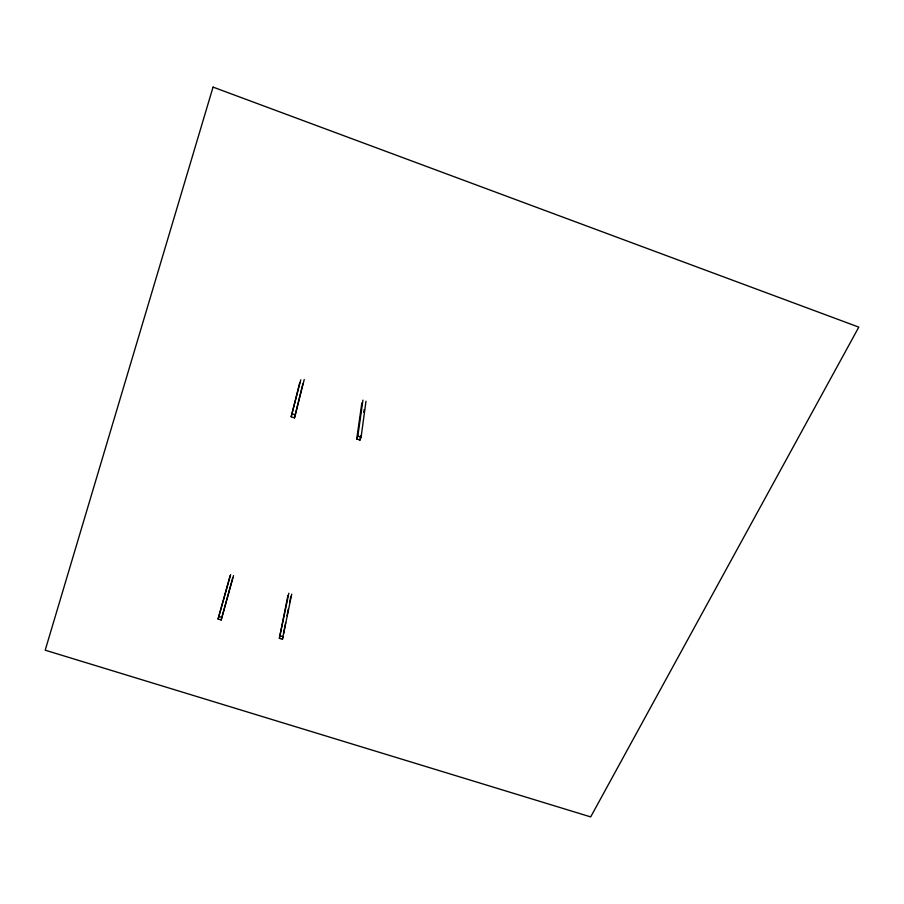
<?xml version="1.0" encoding="UTF-8"?>
<svg xmlns="http://www.w3.org/2000/svg" width="904" height="904" viewBox="0 0 904 904"><rect width="100%" height="100%" fill="white"/><g stroke="black" fill="none" stroke-linecap="round" stroke-linejoin="round"><path stroke-width="1.36" d="M361.86 402.935L356.718 438.971L359.973 440.078L361.103 437.174L365.996 401.206M359.973 440.078L360.538 435.909M363.781 412.314L364.165 409.535M356.718 438.971L357.848 436.067L362.922 400.156M287.935 595.487L279.37 638.326L282.421 639.275L282.963 636.518M283.506 633.749L285.675 622.686M287.031 615.771L288.387 608.855M289.743 601.94L290.828 596.414M282.421 639.275L291.732 594.143M279.37 638.326L288.839 593.216M299.755 382.652L291.178 416.755L294.478 417.874L302.874 383.725M294.478 417.874L304.23 379.544M291.178 416.755L300.772 379.838M230.17 575.565L218.079 619.037L221.164 620.008L232.723 577.859M221.164 620.008L233.56 575.565M218.079 619.037L230.633 574.628M218.994 616.494L222.09 617.466M280.342 635.817L283.393 636.778M292.252 413.806L295.551 414.925M357.848 436.067L361.103 437.174M213.05 87.1L45.2 650.191L590.685 816.9L858.8 327.124L213.05 87.1"/></g></svg>
